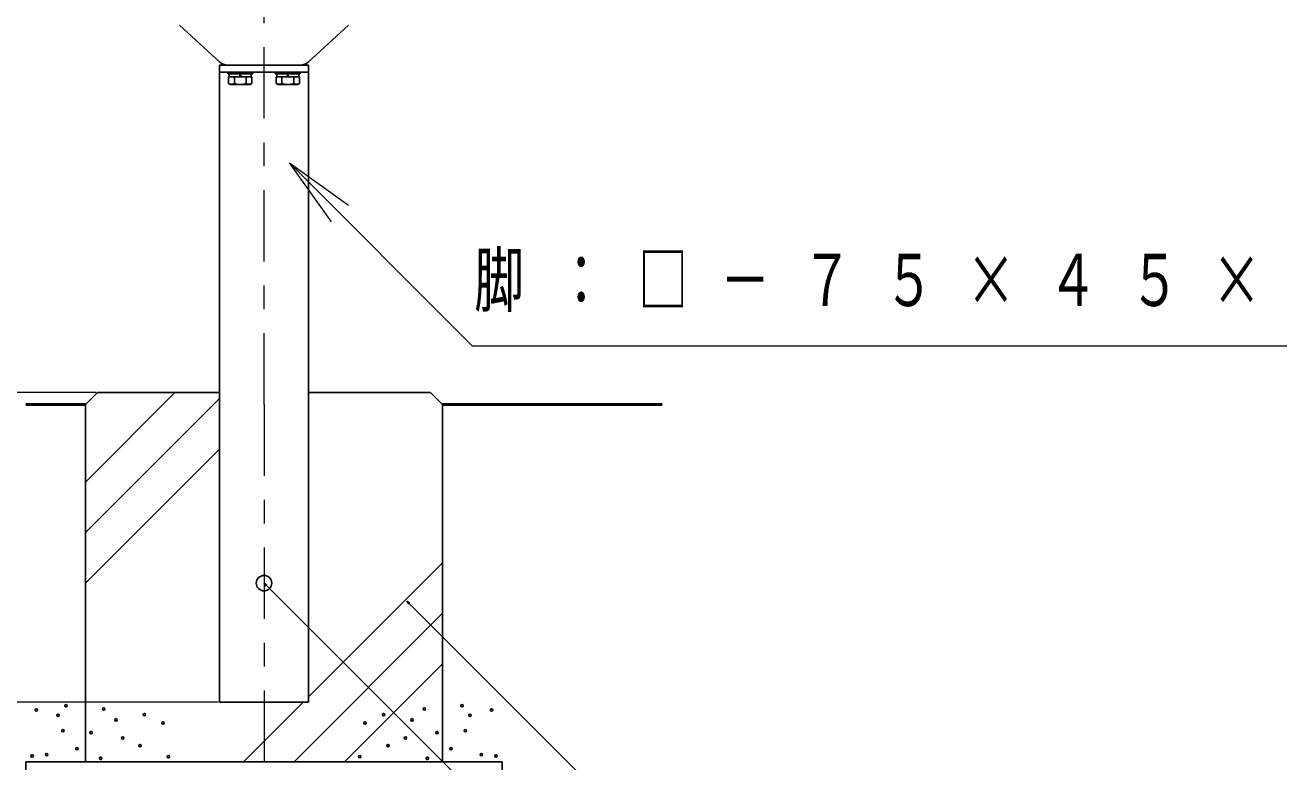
# Model space of a CAD drawing. Units: millimetres on the paper, scale 1:20. Extents: x -385 to 0, y 0 to 267.
# Drawn here: x -120.9 to -68.2, y 101.4 to 132.4 of the extents above; entities that cross this region are included whole.
import ezdxf

# ---------------------------------------------------------------- set-up
doc = ezdxf.new("R2010")
doc.units = ezdxf.units.MM
doc.linetypes.add('USER2', pattern=[6, 3, -1, 1, -1])
doc.layers.add('1_20', color=7, linetype='Continuous', lineweight=25)
doc.styles.add('ＭＳ ゴシック', font='')
doc.styles.get('ＭＳ ゴシック').set_extended_font_data('MS Gothic')

msp = doc.modelspace()

# ---------------------------------------------------------------- linework, layer by layer
at = {"layer": '1_20', "linetype": 'USER2', "lineweight": 13}
for q in [(-110.879, 137.382), (-110.879, 94.722)]:
    msp.add_line((-110.879, 116.44), q, dxfattribs=at)
at = {"layer": '1_20', "color": 4}
for p, q in [((-114.423, 132.366), (-112.734, 130.809)), ((-107.334, 132.366), (-109.024, 130.809)), ((-112.754, 130.69), (-109.004, 130.69)), ((-112.754, 116.94), (-112.754, 130.69)), ((-112.429, 130.69), (-109.329, 130.69)), ((-109.004, 116.94), (-109.004, 130.69)), ((-112.754, 130.39), (-109.004, 130.39))]:
    msp.add_line(p, q, dxfattribs=at)
at = {"layer": '1_20'}
for p, q in [((-112.404, 130.39), (-111.354, 130.39)), ((-112.404, 130.39), (-112.404, 130.315)), ((-112.404, 130.315), (-111.354, 130.315)), ((-112.339, 130.315), (-112.339, 130.19)), ((-111.419, 130.315), (-112.339, 130.315)), ((-111.419, 130.19), (-112.339, 130.19)), ((-111.912, 130.315), (-111.879, 130.19)), ((-111.879, 130.315), (-111.845, 130.19)), ((-111.419, 130.315), (-111.419, 130.19)), ((-111.354, 130.315), (-111.354, 130.39)), ((-110.404, 130.39), (-109.354, 130.39)), ((-110.404, 130.39), (-110.404, 130.315)), ((-110.404, 130.315), (-109.354, 130.315)), ((-110.339, 130.315), (-110.339, 130.19)), ((-109.419, 130.315), (-110.339, 130.315)), ((-109.419, 130.19), (-110.339, 130.19)), ((-109.912, 130.315), (-109.879, 130.19)), ((-109.879, 130.315), (-109.845, 130.19)), ((-109.419, 130.315), (-109.419, 130.19)), ((-109.354, 130.315), (-109.354, 130.39)), ((-118.379, 116.44), (-117.879, 116.94)), ((-117.879, 116.94), (-112.754, 116.94)), ((-112.754, 103.94), (-112.754, 116.94)), ((-109.004, 103.94), (-109.004, 116.94)), ((-109.004, 116.94), (-103.879, 116.94)), ((-103.879, 116.94), (-103.379, 116.44)), ((-118.379, 101.44), (-118.379, 116.44)), ((-103.379, 101.44), (-103.379, 116.44)), ((-110.79, 108.816), (-110.879, 108.94)), ((-110.879, 108.94), (-110.755, 108.852)), ((-110.879, 108.94), (-110.773, 108.834)), ((-104.794, 108.062), (-104.882, 108.186)), ((-104.882, 108.186), (-104.758, 108.098)), ((-104.882, 108.186), (-104.776, 108.08)), ((-109.004, 103.94), (-112.754, 103.94)), ((-120.879, 101.44), (-100.879, 101.44)), ((-120.879, 96.44), (-120.879, 101.44)), ((-100.879, 96.44), (-100.879, 101.44))]:
    msp.add_line(p, q, dxfattribs=at)
at = {"layer": '1_20', "color": 131}
for p, q in [((-111.388, 130.19), (-112.37, 130.19)), ((-112.37, 130.19), (-112.37, 129.915)), ((-112.124, 130.19), (-112.124, 129.915)), ((-111.633, 130.19), (-111.633, 129.915)), ((-111.388, 130.19), (-111.388, 129.915)), ((-109.388, 130.19), (-110.37, 130.19)), ((-110.37, 130.19), (-110.37, 129.915)), ((-110.124, 130.19), (-110.124, 129.915)), ((-109.633, 130.19), (-109.633, 129.915)), ((-109.388, 130.19), (-109.388, 129.915)), ((-112.37, 129.915), (-112.291, 129.87)), ((-111.466, 129.87), (-112.291, 129.87)), ((-111.388, 129.915), (-111.466, 129.87)), ((-110.37, 129.915), (-110.291, 129.87)), ((-109.466, 129.87), (-110.291, 129.87)), ((-109.388, 129.915), (-109.466, 129.87))]:
    msp.add_line(p, q, dxfattribs=at)
at = {"layer": '1_20', "lineweight": 13}
for p, q in [((-109.808, 126.578), (-107.687, 124.456)), ((-109.808, 126.578), (-107.333, 124.81)), ((-108.04, 124.103), (-109.808, 126.578)), ((-118.879, 116.94), (-131.879, 116.94)), ((-117.929, 116.94), (-130.929, 116.94)), ((-118.379, 113.183), (-114.621, 116.94)), ((-118.379, 111.061), (-112.754, 116.686)), ((-118.379, 108.94), (-112.754, 114.565)), ((-109.004, 104.173), (-103.379, 109.798)), ((-109.615, 101.44), (-103.379, 107.677)), ((-107.494, 101.44), (-103.379, 105.555)), ((-113.754, 103.94), (-131.879, 103.94)), ((-112.804, 103.94), (-130.929, 103.94)), ((-111.737, 101.44), (-109.237, 103.94))]:
    msp.add_line(p, q, dxfattribs=at)
at = {"layer": '1_20', "lineweight": 50}
for p, q in [((-118.379, 116.44), (-120.879, 116.44)), ((-103.379, 116.44), (-94.158, 116.44))]:
    msp.add_line(p, q, dxfattribs=at)
at = {"layer": '1_20', "lineweight": 13}
for points in [[(-109.808, 126.578), (-102.131, 118.9), (-62.562, 118.9)], [(-110.879, 108.94), (-97.112, 95.185), (-96.212, 95.185)], [(-104.882, 108.186), (-97.112, 100.416), (-96.212, 100.416)]]:
    msp.add_lwpolyline(points, dxfattribs=at)
at = {"layer": '1_20'}
for centre, radius in [((-110.879, 108.94), 0.325), ((-119.198, 103.792), 0.05), ((-102.559, 103.792), 0.05), ((-120.437, 103.611), 0.05), ((-119.529, 103.396), 0.05), ((-117.612, 103.66), 0.05), ((-117.095, 103.201), 0.05), ((-115.903, 103.424), 0.05), ((-105.855, 103.424), 0.05), ((-104.663, 103.201), 0.05), ((-104.145, 103.66), 0.05), ((-102.229, 103.396), 0.05), ((-101.32, 103.611), 0.05), ((-119.33, 102.752), 0.05), ((-118.141, 102.669), 0.05), ((-115.12, 103.07), 0.05), ((-106.638, 103.07), 0.05), ((-103.617, 102.669), 0.05), ((-102.427, 102.752), 0.05), ((-116.816, 102.437), 0.05), ((-104.942, 102.437), 0.05), ((-120.619, 101.678), 0.05), ((-120.008, 101.744), 0.05), ((-118.736, 101.992), 0.05), ((-116.089, 102.12), 0.05), ((-114.896, 101.654), 0.05), ((-106.861, 101.654), 0.05), ((-105.669, 102.12), 0.05), ((-103.022, 101.992), 0.05), ((-101.75, 101.744), 0.05), ((-101.139, 101.678), 0.05), ((-117.745, 101.579), 0.05), ((-104.013, 101.579), 0.05)]:
    msp.add_circle(centre, radius, dxfattribs=at)
at = {"layer": '1_20', "color": 4}
for centre, start, end in [((-112.429, 131.14), 227.3427, 270), ((-109.329, 131.14), 270, 312.6573)]:
    msp.add_arc(centre, 0.45, start, end, dxfattribs=at)
at = {"layer": '1_20', "color": 131}
for centre, radius, start, end in [((-112.247, 130.128), 0.245, 240, 300), ((-111.879, 130.559), 0.689, 249.136, 290.864), ((-111.511, 130.128), 0.245, 240, 300), ((-110.247, 130.128), 0.245, 240, 300), ((-109.879, 130.559), 0.689, 249.136, 290.864), ((-109.511, 130.128), 0.245, 240, 300)]:
    msp.add_arc(centre, radius, start, end, dxfattribs=at)

# ---------------------------------------------------------------- texts
at = {"layer": '1_20', "insert": (-102.05, 121.55), "char_height": 2.199, "attachment_point": 4, "style": 'ＭＳ ゴシック'}
msp.add_mtext('\\T1.64;\\W0.7;脚：□－７５×４５×３．２', dxfattribs=at)

doc.saveas('drawing.dxf')
